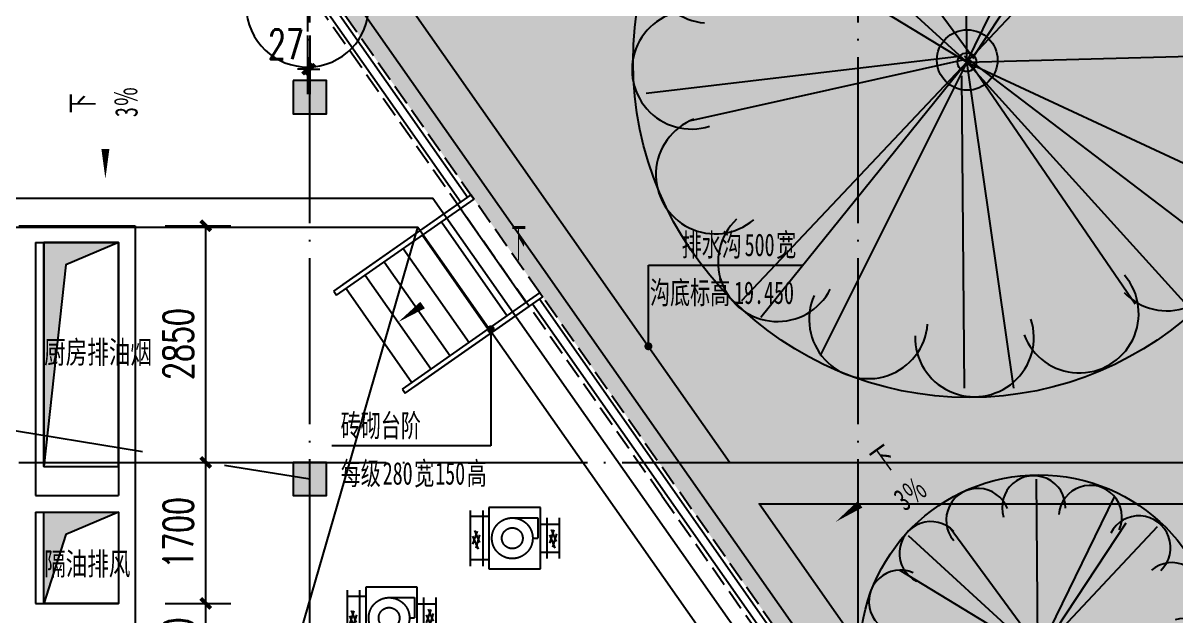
# Model space of a CAD drawing. Header units: millimetres. Extents: x 11476074 to 24729458, y -1239991 to 2813188.
# Drawn here: x 12574547 to 12588419, y 437763 to 444905 of the extents above; entities that cross this region are included whole.
import ezdxf

# ---------------------------------------------------------------- set-up
doc = ezdxf.new("R2010")
doc.units = ezdxf.units.MM
doc.header["$LTSCALE"] = 1000
for name, pattern in [('DASH', [0.35, 0.25, -0.1]), ('DASHED', [19.049999999999997, 12.7, -6.35]), ('DOTE', [2.4200000000000004, 2, -0.2, 0.02, -0.2])]:
    doc.linetypes.add(name, pattern=pattern)
for name, color, linetype in [('0风机', 1, 'Continuous'), ('20220819景观提资', 11, 'Continuous'), ('A-ANNO-DIMS', 3, 'Continuous'), ('A-ANNO-SYMB', 3, 'Continuous'), ('A-ANNO-TEXT', 7, 'Continuous'), ('A-AXIS', 18, 'DOTE'), ('A-COLS', 6, 'Continuous'), ('A-DETL-0001', 1, 'Continuous'), ('A-WALL', 5, 'Continuous'), ('AXIS', 3, 'Continuous'), ('HZHZNEWPLOTLAYER#@$TT', 7, 'Continuous'), ('LA-DQ-deciduous', 62, 'Continuous'), ('LA-DQ-deciduous（图块层）', 62, 'Continuous'), ('LA-DQ-Q', 55, 'Continuous'), ('PUB_HATCH', 8, 'Continuous'), ('PUB_TEXT', 7, 'Continuous'), ('STAIR', 2, 'Continuous'), ('建筑-楼板开洞', 251, 'Continuous'), ('排水沟', 133, 'Continuous')]:
    doc.layers.add(name, color=color, linetype=linetype)
doc.layers.add('ACS_PFG_F2', color=31, linetype='Continuous', lineweight=50)
doc.styles.add('_TCH_DIM', font='SIMPLEX.shx', dxfattribs={"width": 0.6, "bigfont": 'GBCBIG.shx'})
doc.styles.add('_TCH_DIM_T3', font='SIMPLEX', dxfattribs={"width": 0.7058823529411765, "bigfont": 'GBCBIG'})
doc.styles.add('TITXV', font='', dxfattribs={"width": 0.7})
doc.styles.add('宋体', font='', dxfattribs={"width": 0.65})
doc.styles.get('TITXV').set_extended_font_data('SimSun')
doc.styles.get('宋体').set_extended_font_data('SimSun')
doc.dimstyles.new('_TCH_ARCH&&120', dxfattribs={"dimtxt": 357, "dimasz": 120, "dimexe": 300, "dimexo": 360, "dimgap": 151.5, "dimtad": 1, "dimdec": 0, "dimzin": 0, "dimdsep": 46, "dimtxsty": '_TCH_DIM_T3', "dimblk": 'ARCHTICK', "dimcen": 0.09, "dimclrt": 7, "dimazin": 2, "dimtfac": 1, "dimtdec": 0, "dimtix": 1, "dimtmove": 2, "dimatfit": 3, "dimfxl": 0, "dimtolj": 1, "dimtzin": 0, "dimarcsym": 0})
doc.dimstyles.new('_TCH_ARROW&&120', dxfattribs={"dimtxt": 357, "dimasz": 240, "dimexe": 300, "dimexo": 360, "dimgap": 151.5, "dimtad": 1, "dimdec": 0, "dimzin": 0, "dimdsep": 46, "dimtxsty": '_TCH_DIM_T3', "dimcen": 0.09, "dimclrt": 7, "dimazin": 2, "dimtfac": 1, "dimtdec": 0, "dimtix": 1, "dimtmove": 2, "dimatfit": 3, "dimfxl": 0, "dimtolj": 1, "dimtzin": 0, "dimarcsym": 0})

# ---------------------------------------------------------------- blocks, each defined once
blk = doc.blocks.new('A$C63423BDE')
at = {"layer": '0风机', "color": 1}
for p, q in [((124.9997378438711, 1070.00014301762), (614.9997378438711, 1070.00014301762)), ((199.9997378438711, 920.0001430176198), (199.9997378438711, 1070.00014301762)), ((539.9997378438711, 920.0001430176198), (539.9997378438711, 1070.00014301762)), ((739.9997378438711, 845.0001430176198), (-0.0002621561288833618, 845.0001430176198)), ((-0.0002621561288833618, 845.0001430176198), (-0.0002621561288833618, 225.0001430176198)), ((124.9997378438711, 920.0001430176198), (614.9997378438711, 920.0001430176198)), ((199.9997378438711, 845.0001430176198), (199.9997378438711, 920.0001430176198)), ((539.9997378438711, 845.0001430176198), (539.9997378438711, 920.0001430176198)), ((739.9997378438711, 225.0001430176198), (739.9997378438711, 845.0001430176198)), ((-0.0002621561288833618, 225.0001430176198), (739.9997378438711, 225.0001430176198)), ((34.99973784387112, 150.0001430176198), (704.9997378438711, 150.0001430176198)), ((109.9997378438711, 225.0001430176198), (109.9997378438711, 150.0001430176198)), ((109.9997378438711, 150.0001430176198), (109.9997378438711, 0.0001430176198482513)), ((629.9997378438711, 225.0001430176198), (629.9997378438711, 150.0001430176198)), ((629.9997378438711, 150.0001430176198), (629.9997378438711, 0.0001430176198482513)), ((34.99973784387112, 0.0001430176198482513), (704.9997378438711, 0.0001430176198482513))]:
    blk.add_line(p, q, dxfattribs=at)
at = {"layer": '0风机', "color": 8}
for p, q in [((409.1436584815383, 1039.991908650845), (264.6766064837575, 979.4016794972122)), ((269.550550609827, 1007.483007710427), (429.4571244418621, 952.3980302773416)), ((316.5129660367966, 1036.687459211797), (476.4195398613811, 990.4186749868095)), ((488.5432344377041, 1023.4696614407), (330.8450659438968, 957.3676885180175)), ((423.2632879093289, 115.6319553516805), (278.7962359040976, 55.0417261980474)), ((283.6701800376177, 83.12305441126227), (443.5767538622022, 28.03807697817683)), ((330.6325954645872, 112.3275059126318), (490.5391692891717, 66.05872168764472)), ((502.6628638654947, 99.10970814153552), (344.9646953716874, 33.00773523375392))]:
    blk.add_line(p, q, dxfattribs=at)
at = {"layer": '0风机', "color": 8, "linetype": 'DASHED', "ltscale": 0.5}
for p, q in [((124.5556478872895, 812.0952687673271), (369.9997378438711, 812.0952687673271)), ((124.5556478872895, 506.3940939418972), (124.5556478872895, 812.0952687673271)), ((369.9997378438711, 751.8381838910282), (369.9997378438711, 812.0952687673271))]:
    blk.add_line(p, q, dxfattribs=at)
for radius in [245.4440899573266, 125.4440899573266]:
    blk.add_circle((369.9997378438711, 506.3940939418972), radius, dxfattribs=at)
blk = doc.blocks.new('A$C116B2636')
at = {"layer": 'ACS_PFG_F2', "rotation": 270}
for p in [(12815.1159805283, 17822.50413625129, -6170), (11332.5893201232, 16861.91838283325, -12170)]:
    blk.add_blockref('A$C63423BDE', p, dxfattribs=at)
blk = doc.blocks.new('_FZH')
blk.add_lwpolyline([(-0.5, -0.5), (0.5, -0.5), (0.5, 0.5), (-0.5, 0.5)], close=True)
at = {"layer": 'PUB_HATCH'}
blk.add_solid([(-0.5, -0.5), (0.5, -0.5), (-0.5, 0.5), (0.5, 0.5)], dxfattribs=at)
blk = doc.blocks.new('asdgsdfgdf')
at = {"layer": 'A-COLS', "color": 5, "xscale": 400, "yscale": 400, "zscale": 400, "rotation": 270}
blk.add_blockref('_FZH', (-26299.98514414765, 79900.00000022352), dxfattribs=at)
at = {"layer": 'A-COLS', "xscale": 400, "yscale": 400, "zscale": 400, "rotation": 270}
blk.add_blockref('_FZH', (-26299.98514414765, 75300.00000022352), dxfattribs=at)
blk = doc.blocks.new('_ArchTick')
at = {"color": 0, "linetype": 'ByBlock', "const_width": 0.4}
blk.add_lwpolyline([(-0.5, -0.5), (0.5, 0.5)], dxfattribs=at)
blk = doc.blocks.new('*D6941')
at = {"layer": 'A-ANNO-DIMS', "color": 0, "lineweight": -2, "transparency": 16777216}
for p, q in [((22229.5527733136, 16840.00000044308), (22229.5527733136, 16136.7857497384)), ((22256.81071040966, 16840.00000044308), (22256.81071040966, 16136.7857497384)), ((22229.5527733136, 16436.7857497384), (22109.5527733136, 16436.7857497384)), ((22229.5527733136, 16436.7857497384), (22256.81071040966, 16436.7857497384)), ((22256.81071040966, 16436.7857497384), (22376.81071040966, 16436.7857497384))]:
    blk.add_line(p, q, dxfattribs=at)
at = {"layer": 'Defpoints', "color": 0, "transparency": 16777216}
for p in [(22229.5527733136, 17200.00000044308), (22256.81071040966, 17200.00000044308), (22256.81071040966, 16436.7857497384)]:
    blk.add_point(p, dxfattribs=at)
at = {"layer": 'A-ANNO-DIMS', "color": 0, "lineweight": -2, "transparency": 16777216, "xscale": 120, "yscale": 120, "zscale": 120}
blk.add_blockref('_ArchTick', (22229.5527733136, 16436.7857497384), dxfattribs=at)
at = {"layer": 'A-ANNO-DIMS', "color": 0, "lineweight": -2, "transparency": 16777216, "xscale": 120, "yscale": 120, "zscale": 120, "rotation": 180}
blk.add_blockref('_ArchTick', (22256.81071040966, 16436.7857497384), dxfattribs=at)
at = {"layer": 'A-ANNO-DIMS', "color": 7, "transparency": 16777216, "insert": (21969.66705902852, 16736.7857497384), "char_height": 357, "attachment_point": 5, "style": '_TCH_DIM_T3'}
blk.add_mtext('\\A1;27', dxfattribs=at)
blk = doc.blocks.new('*D6943')
at = {"layer": 'A-ANNO-DIMS', "color": 0, "lineweight": -2, "transparency": 16777216}
for p, q in [((22229.55277331231, 18236.78574973839), (22229.55277331488, 17637.69204163767)), ((21634.26563673534, 18048.85682874956), (21978.24488054886, 17558.35550264395))]:
    blk.add_line(p, q, dxfattribs=at)
blk.add_arc((22229.55277331677, 17200.00000044308), 737.6920411945885, 108.7237560135395, 106.3174922308437, dxfattribs=at)
at = {"layer": 'A-ANNO-DIMS', "color": 0, "transparency": 16777216}
for points in [[(22039.62440753108, 17871.92815782861), (22004.95763815961, 17944.02680623026), (21805.99507764039, 17803.97717391502)], [(21986.24264598424, 17938.11858468518), (21999.25620647311, 17859.18413565688), (22229.5527733136, 17937.69204163767)]]:
    blk.add_solid(points, dxfattribs=at)
at = {"layer": 'Defpoints', "color": 0, "transparency": 16777216}
for p in [(22229.55277331076, 18596.78574973839), (21427.56587324518, 18343.60283427484), (22080.20511531109, 17922.41596419946), (22229.55277331677, 17200.00000044308)]:
    blk.add_point(p, dxfattribs=at)
at = {"layer": 'A-ANNO-DIMS', "color": 7, "transparency": 16777216, "insert": (21908.1250678084, 18218.1603635303), "char_height": 357, "attachment_point": 5, "rotation": 17.520624122191595, "style": '_TCH_DIM_T3'}
blk.add_mtext('\\A1;35.04°', dxfattribs=at)
blk = doc.blocks.new('小叶榄仁（原有）')
at = {"layer": 'LA-DQ-Q'}
h = blk.add_hatch(color=256, dxfattribs=at)
edge = h.paths.add_edge_path()
edge.add_arc((-10.94041240284787, 1.935175598264323), 247.6300005471847, 0, 360)
at = {"layer": 'LA-DQ-deciduous'}
for p, q in [((-13.14831677800248, -15.8475344634935, -1.584445386208897e-09), (-35.03949283435213, 2666.864958643346, -1.584445386208897e-09)), ((-13.14831677776965, -15.84753375510627, -1.584445386208897e-09), (1160.40104166116, 2396.663077100777, -1.584445386208897e-09)), ((44.10817210353707, 34.35302830733417, -1.584445386208897e-09), (1341.96316183871, 1999.728234298309, -1.584445386208897e-09)), ((-1355.142298621122, 1918.682550363374, -1.584445386208897e-09), (44.10817210353707, 14.09097943759116, -1.584445386208897e-09)), ((-13.14831677776965, -15.84753375510627, -1.584445386208897e-09), (1820.895509304017, 1942.138366076178, -1.584445386208897e-09)), ((-13.14831677776965, -15.84753375510627, -1.584445386208897e-09), (-1991.770320501171, 1795.914180411492, -1.584445386208897e-09)), ((-13.14831748650613, -15.84753375510627, -1.584445386208897e-09), (-2130.398976361605, 1273.308554119678, -1.584445386208897e-09)), ((-2632.718815616561, -269.571006815866, -1.584445386208897e-09), (-77.56578233441542, 34.35302830731962, -1.584445386208897e-09)), ((-2267.696953719009, -492.4485212949658, -1.584445386208897e-09), (3.549668687166559, 14.09097943747474, -1.584445386208897e-09)), ((-37.00727891805218, 34.35302830733417, -1.584445386208897e-09), (2193.680840071531, -1667.621402173987, -1.584445386208897e-09)), ((-13.14831677776965, -15.84753375510627, -1.584445386208897e-09), (2668.671082520163, 56.74896100023761, -1.584445386208897e-09)), ((-13.14831677776965, -15.84753375510627, -1.584445386208897e-09), (-1854.930697494183, -1966.55591983987, -1.584445386208897e-09)), ((-13.14831677776965, -15.84753375510627, -1.584445386208897e-09), (-1698.090495442731, -2103.524568208959, -1.584445386208897e-09)), ((-13.14831748650613, -15.84753375510627, -1.584445386208897e-09), (-1213.436633325175, -2415.166917541181, -1.584445386208897e-09)), ((-16.72880546981105, -6.170232014716021, -1.584445386208897e-09), (368.5715298762152, -2680.702078474205, -1.584445386208897e-09)), ((-13.14831677776965, -15.84753375510627, -1.584445386208897e-09), (2418.841798178626, -1148.477052300572, -1.584445386208897e-09)), ((-13.14831677800248, -15.8475344634935, -1.584445386208897e-09), (1785.911513370698, -2006.025735055431, -1.584445386208897e-09)), ((3.549668686933728, -6.170232014614157, -1.584445386208897e-09), (1362.241635286955, -1991.807486875434, -1.584445386208897e-09)), ((-57.28730817767064, -127.7400136891374, -1.584445386208897e-09), (-37.00727891804854, -2680.702078474205, -1.584445386208897e-09))]:
    blk.add_line(p, q, dxfattribs=at)
blk.add_circle((-13.14830260839517, -15.84751887700986, -1.584445386208897e-09), 76.45409421031684, dxfattribs=at)
for centre, start, end in [((-74.91735145705024, 2235.526315683048, -1.584445386208897e-09), 358.5696050999313, 197.8385093945923), ((791.3480087986718, 2087.788672021241, -1.584445386208897e-09), 336.0696051001028, 175.3385093937526), ((-931.7789359188137, 2040.512699475745, -1.584445386208897e-09), 21.06960509602557, 220.3385093966247), ((1535.136095939906, 1619.791485601832, -1.584445386208897e-09), 313.5696051044858, 152.8385093975231), ((-1648.787336134814, 1532.436878962573, -1.584445386208897e-09), 43.5696050953705, 242.8385093943065), ((2043.211917161483, 902.7830853857013, -1.584445386208897e-09), 291.0696051047595, 130.3385093970581), ((-2116.784523262639, 788.6487918214407, -1.584445386208897e-09), 66.0696051001222, 265.3385093867491), ((2238.225533368535, 45.92150092427619, -1.584445386208897e-09), 268.5696050995525, 107.8385093965122), ((-2264.522166924311, -77.61656843438686, -1.584445386208897e-09), 88.56960509955246, 287.8385093965122), ((2090.487888998126, -820.3438593314349, -1.584445386208897e-09), 246.0696051001222, 85.33850938674918), ((-2069.508550717255, -934.4781536041846, -1.584445386208897e-09), 111.0696051047596, 310.3385093970581), ((1622.490702579034, -1564.131947181173, -1.584445386208897e-09), 223.5696050953705, 62.83850939430651), ((-1561.432730204189, -1651.486553820316, -1.584445386208897e-09), 133.5696051044858, 332.8385093975231), ((905.4823023630379, -2072.207767694359, -1.584445386208897e-09), 201.0696050960256, 40.33850939662477), ((-817.6446430627184, -2119.483740239739, -1.584445386208897e-09), 156.0696051001027, 355.3385093937526), ((48.62071719300366, -2267.221383901531, -1.584445386208897e-09), 178.5696050999313, 17.83850939860628)]:
    blk.add_arc(centre, 484.8509455513855, start, end, dxfattribs=at)
at = {"layer": 'LA-DQ-Q'}
for centre, radius in [((4.710164089923637, -12.18804854933114, -1.584445386208897e-09), 2745.916329502918), ((-10.94041240284787, 1.935175598264323, -1.584445386208897e-09), 247.6300005471847)]:
    blk.add_circle(centre, radius, dxfattribs=at)
blk = doc.blocks.new('A$C2E1F4B8B')
at = {"layer": '20220819景观提资'}
h = blk.add_hatch(dxfattribs=at)
h.set_pattern_fill('草坪或沼泽', color=68, scale=200)
h.set_pattern_definition([(0, (-25387.84065785818, -126494.3412717869), (800, 800), [120, -24, 32, -24, 120, -480]), (0, (-25427.84065785818, -126470.3412717869), (800, 800), [80, -60, 120, -60, 80, -400]), (0, (-25147.84065785818, -126150.3412717869), (800, 800), [100, -40, 100, -560]), (0, (-25547.84065785818, -125990.3412717869), (800, 800), [40, -80, 40, -640]), (90, (-25467.84065785818, -125990.3412717869), (-799.9999999999999, 800), [72, -728]), (90, (-25227.84065785818, -126470.3412717869), (-799.9999999999999, 800), [80, -720]), (90, (-25027.84065785818, -126150.3412717869), (-799.9999999999999, 800), [80, -720]), (45, (-25123.84065785818, -126478.3412717869), (8.881784197001252e-14, 800.0000000152198), [80, -1051.3708496]), (135, (-25331.84065785818, -126478.3412717869), (-800.0000000152198, 8.881784197001252e-14), [80, -1051.3708496]), (63.43494882, (-25147.84065785818, -126474.3412717869), (4.07989197981351e-08, 800.0000000000751), [79.99999999999966, -1708.854381599994]), (75.96375653, (-25187.84065785818, -126470.3412717869), (2.895186312912301e-08, 799.9999998801562), [80, -3218.4845008]), (75.96375653, (-24987.84065785818, -126150.3412717869), (2.895186312912301e-08, 799.9999998801562), [64, -3234.4845008]), (75.96375653, (-25451.84065785818, -125990.3412717869), (2.895186312912301e-08, 799.9999998801562), [56.00000000000001, -3242.4845008]), (104.03624347, (-25267.84065785818, -126470.3412717869), (-2.895177431128104e-08, 799.9999998801561), [80, -3218.4845008]), (104.03624347, (-25067.84065785818, -126150.3412717869), (-2.895177431128104e-08, 799.9999998801561), [64, -3234.4845008]), (104.03624347, (-25483.84065785818, -125990.3412717869), (-2.895177431128104e-08, 799.9999998801561), [56.00000000000001, -3242.4845008]), (116.5650512, (-25307.84065785818, -126474.3412717869), (-3.200518516877082e-07, 800.0000000000751), [79.99999999999966, -1708.853438159995])])
edge = h.paths.add_edge_path()
edge.add_arc((44235.03302104585, 65460.19666857913), 1750.281827330589, 359.9999999999981, 395.0919296702629)
edge.add_line((45667.16734756716, 66466.41620023368), (38842.05902526341, 76200.00064780674))
edge.add_line((38842.05902526341, 76200.00064780674), (37506.00188682973, 76200.00064780674))
edge.add_line((37506.00188682973, 76200.00064780674), (37234.90337568149, 76200.00064780674))
edge.add_line((37234.90337568149, 76200.00064780674), (37234.90337564051, 77700.00064878678))
edge.add_line((37234.90337564051, 77700.00064878678), (35934.90337568149, 77700.00064864435))
edge.add_line((35934.90337568149, 77700.00064864435), (34734.90337615088, 77700.00064864196))
edge.add_line((34734.90337615088, 77700.00064864196), (34734.90337615088, 85100.00064847118))
edge.add_line((34734.90337615088, 85100.00064847118), (34979.15078326128, 85192.41365964763))
edge.add_line((34979.15078326128, 85192.41365964763), (32340.76100268587, 83499.46398145228))
edge.add_line((32340.76100268587, 83499.46398145228), (32534.90337567963, 83500.0006484706))
edge.add_line((32534.90337567963, 83500.0006484706), (28299.1942888163, 83500.0006484706))
edge.add_line((28299.1942888163, 83500.0006484706), (28299.1942888163, 81108.01779704524))
edge.add_line((28299.1942888163, 81108.01779704524), (28299.1942888163, 78471.41128980304))
edge.add_line((28299.1942888163, 78471.41128980304), (32556.41195427999, 78468.58075166022))
edge.add_line((32556.41195427999, 78468.58075166022), (32556.41195427999, 73287.2103908073))
edge.add_line((32556.41195427999, 73287.2103908073), (35556.41195427999, 73287.2103908073))
edge.add_line((35556.41195427999, 73287.2103908073), (35556.41195427999, 72687.21039080725))
edge.add_line((35556.41195427999, 72687.21039080725), (38201.07197054662, 72687.21039080719))
edge.add_line((38201.07197054662, 72687.21039080719), (38201.07197054662, 73587.21039080719))
edge.add_line((38201.07197054662, 73587.21039080719), (40001.07197054662, 73587.21039080719))
edge.add_line((40001.07197054662, 73587.21039080719), (40001.07197054662, 71787.21039080719))
edge.add_line((40001.07197054662, 71787.21039080719), (38201.07197054662, 71787.21039080719))
edge.add_line((38201.07197054662, 71787.21039080719), (33618.63280291297, 71787.21039080725))
edge.add_line((33618.63280291297, 71787.21039080725), (33618.63280291297, 72687.2103908073))
edge.add_line((33618.63280291297, 72687.2103908073), (32556.41195427999, 72687.2103908073))
edge.add_line((32556.41195427999, 72687.2103908073), (32556.41195427999, 73287.2103908073))
edge.add_line((32556.41195427999, 73287.2103908073), (32556.41195427999, 78468.58075166022))
edge.add_line((32556.41195427999, 78468.58075166022), (28299.1942888163, 78471.41128980304))
edge.add_line((28299.1942888163, 78471.41128980304), (28299.1942888163, 81108.01779704524))
edge.add_line((28299.1942888163, 81108.01779704524), (28299.1942888163, 83500.0006484706))
edge.add_line((28299.1942888163, 83500.0006484706), (32768.9294820521, 84300.00064870104))
edge.add_line((32768.9294820521, 84300.00064870104), (33817.1908488404, 84300.00064870104))
edge.add_line((33817.1908488404, 84300.00064870104), (34979.15078326128, 85192.41365964763))
edge.add_line((34979.15078326128, 85192.41365964763), (36171.93788168393, 86028.88482753438))
edge.add_line((36171.93788168393, 86028.88482753438), (33186.35082904622, 90286.3882864039))
edge.add_line((33186.35082904622, 90286.3882864039), (26614.80795762874, 85677.89035335666))
edge.add_arc((24692.27143556066, 88307.12063614314), 3257.145768707182, 271.3534578363299, 306.1748867744918, ccw=False)
edge.add_line((24769.20553999394, 85050.88358976843), (22434.90337610617, 85050.00064880704))
edge.add_arc((22408.27459586971, 82298.71859098191), 2751.41092053647, 89.44546976635137, 125.0366461313441)
edge.add_line((20828.68891207501, 84551.5326359488), (19610.36785474047, 83697.14726794005))
edge.add_arc((20198.54149036668, 80755.37029179418), 3000.000000504608, 35.03463536420662, 101.30652853263098, ccw=False)
edge.add_line((22654.95699187182, 82477.58482169168), (34282.36221253499, 65893.27553032362))
edge.add_arc((31825.94671132974, 64171.06100086292), 3000.000000007833, -54.965364639041525, 35.034635360664026, ccw=False)
edge.add_line((33548.16124080308, 61714.64549966651), (27598.92720438167, 57543.58515107376))
edge.add_arc((25876.71267491952, 60000.00065226614), 2999.999999998135, 270, 305.03463536082774, ccw=False)
edge.add_line((25876.71267491952, 57000.00065226789), (6534.903375452384, 57000.00065226801))
edge.add_arc((6534.903375452384, 60000.00065226801), 3000, 180, 270, ccw=False)
edge.add_line((3534.903375452384, 60000.00065226801), (3534.903375877067, 67789.64020911691))
edge.add_line((3534.903375877067, 67789.64020911691), (2225.692439511418, 66888.5942003557))
edge.add_arc((4120.704716337845, 64580.63048071286), 2986.263226929347, 129.3885766251655, 178.9922445954067)
edge.add_line((1134.903393598273, 64633.15211089753), (1134.903359249234, 55900.00066800026))
edge.add_line((1134.903359249234, 55900.00066800026), (5084.903371440247, 55900.00065226801))
edge.add_line((5084.903371440247, 55900.00065226801), (31718.62036191672, 55900.00065226801))
edge.add_line((31718.62036191672, 55900.00065226801), (31718.62036191672, 58600.00065226801))
edge.add_line((31718.62036191672, 58600.00065226801), (30245.18492887542, 58600.00065226801))
edge.add_line((30245.18492887542, 58600.00065226801), (30245.18492887542, 59000.00065226801))
edge.add_line((30245.18492887542, 59000.00065226801), (35469.94578374922, 59000.00065226801))
edge.add_line((35469.94578374922, 59000.00065226801), (35469.94578374922, 60499.95192970871))
edge.add_line((35469.94578374922, 60499.95192970871), (33405.96512493119, 60499.95397467166))
edge.add_line((33405.96512493119, 60499.95397467166), (33405.96512493119, 60899.95397467166))
edge.add_line((33405.96512493119, 60899.95397467166), (40285.23510343395, 60899.94715878792))
edge.add_line((40285.23510343395, 60899.94715878792), (40285.23964710534, 60899.94715880201))
edge.add_line((40285.23964710534, 60899.94715880201), (40285.23964710534, 61499.95274876029))
edge.add_line((40285.23964710534, 61499.95274876029), (42085.23964710534, 61499.95274876029))
edge.add_line((42085.23964710534, 61499.95274876029), (42085.23964710534, 60899.89944822114))
edge.add_line((42085.23964710534, 60899.89944822114), (45985.31484837644, 60899.81084136612))
edge.add_line((45985.31484837644, 60899.81084136612), (45985.31484837644, 65460.19666857907))
h.paths.add_polyline_path([(35284.90232702345, 75502.28238839738), (35284.90232702345, 76102.28238839738), (37084.90232702345, 76102.28238839738), (37084.90232702345, 75502.28238839738)], flags=16)
h.paths.add_polyline_path([(34684.90232702531, 76202.28238839738), (34684.90232702531, 77500.00064870104), (36484.90232702531, 77500.00064870104), (36484.90232702531, 76202.28238839738)], flags=16)
h.paths.add_polyline_path([(36184.90232702345, 74802.28238839738), (34384.90232702345, 74802.28238839738), (34384.90232702345, 75402.28238839738), (36184.90232702345, 75402.28238839738)], flags=16)
h.paths.add_polyline_path([(36184.90232702345, 74102.28238839738), (34384.90232702345, 74102.28238839738), (34384.90232702345, 74702.28238839738), (36184.90232702345, 74702.28238839738)], flags=16)
h.paths.add_polyline_path([(35556.41195427999, 73387.26369134634), (33756.41195427999, 73387.26369134634), (33756.41195427999, 73987.26369134634), (35556.41195427999, 73987.26369134634)], flags=16)
h.paths.add_polyline_path([(35556.41195427999, 73287.2103908073), (35556.41195427999, 72687.2103908073), (32556.41195427999, 72687.2103908073), (32556.41195427999, 73287.2103908073)], flags=17)
h.paths.add_polyline_path([(36335.92681469209, 71087.21039080719), (34535.92681469209, 71087.21039080719), (34535.92681469209, 71687.21039080719), (36335.92681469209, 71687.21039080719)], flags=16)
h.paths.add_polyline_path([(36335.92681469209, 70387.21039080719), (34835.92681469209, 70387.21039080719), (34835.92681469209, 70987.21039080719), (36335.92681469209, 70987.21039080719)], flags=16)
h.paths.add_polyline_path([(36635.92681469209, 69687.21039080719), (34835.92681469209, 69687.21039080719), (34835.92681469209, 70287.21039080719), (36635.92681469209, 70287.21039080719)], flags=16)
h.paths.add_polyline_path([(36635.92681469209, 67787.21039080719), (36635.92681469209, 69587.21039080719), (42635.92681469209, 69587.21039080719), (42635.92681469209, 67787.21039080719), (40835.92681469209, 67787.21039080719)], flags=16)
h.paths.add_polyline_path([(36535.92681469209, 67787.21039080719), (35785.209626792, 67787.21039080719), (35785.209626792, 69587.21039080719), (36535.92681469209, 69587.21039080719)], flags=16)
h.paths.add_polyline_path([(35785.209626792, 67087.21039080719), (35785.209626792, 67687.21039080719), (38785.209626792, 67687.21039080719), (38785.209626792, 67087.21039080719)], flags=16)
h.paths.add_polyline_path([(35934.90337600745, 65707.21039086534), (35934.90337610804, 66987.21039080719), (38634.90337610804, 66987.21039080719), (38634.90337600745, 65707.21039086534)], flags=16)
h.paths.add_polyline_path([(37585.209626792, 65093.55553246988), (37585.209626792, 65693.55553246988), (37585.20962670632, 65707.21039068943), (39385.20962670632, 65707.21039068943), (39385.209626792, 65693.60883300897), (39385.209626792, 65093.55553246988)], flags=16)
h.paths.add_polyline_path([(39485.209626792, 64393.55553246988), (39485.209626792, 65693.60883300897), (43444.67927092314, 65693.60883300897), (43444.67927092314, 65693.55553246994), (45244.67927092314, 65693.55553246994), (45244.67927092314, 63893.55553246994), (43444.67927092314, 63893.55553246994), (43444.67927092314, 64393.55553246988)], flags=16)
h.paths.add_polyline_path([(38131.28054163046, 63693.55553246982), (38131.28054163046, 64293.55553246982), (40831.28054163046, 64293.55553246994), (40831.28054163046, 63693.55553246994)], flags=16)
h.paths.add_polyline_path([(36985.209626792, 64393.55553246982), (36985.209626792, 64993.55553246982), (39385.209626792, 64993.55553246988), (39385.209626792, 64393.55553246988)], flags=16)
h.paths.add_polyline_path([(39385.20962670632, 65707.21039068943), (39385.209626792, 65693.60883300897), (37585.209626792, 65693.60883300897), (37585.20962670632, 65707.21039068943)], flags=0)
h.paths.add_polyline_path([(39631.28054163046, 62993.55553246994), (39631.28054163046, 63593.55553246994), (41431.28054163046, 63593.55553246994), (41431.28054163046, 62993.55553246994)], flags=16)
h.paths.add_polyline_path([(40531.28054163046, 62893.55553246994), (42031.28054163046, 62893.55553246994), (42031.28054163046, 62293.55553246994), (40531.28054163046, 62293.55553246994)], flags=16)
h.paths.add_polyline_path([(40531.28054163046, 62193.55553246994), (42331.28054163046, 62193.55553246994), (42331.28054163046, 61593.55553246994), (40531.28054163046, 61593.55553246994)], flags=16)
at = {"layer": 'AXIS'}
blk.add_lwpolyline([(30219.34338584915, 77133.15444928786, 0, 0, 0), (28764.04923509248, 76083.97563772096, 0, 96.00000000000001, 0), (29056.07146912652, 76294.50595579833, 0, 0, 0)], format="xyseb", dxfattribs=at)
at = {"layer": 'LA-DQ-deciduous（图块层）', "color": 0}
for p, xscale, yscale, zscale in [((30361.84239991195, 81643.60856172728, 2.333479266976063e-09), 1.472742, 1.472742, 1.472742), ((31205.46538077667, 74502.82825344236, 1.244522275720567e-09), 0.7854624000000001, 0.7854624000000001, 0.7854624000000001)]:
    blk.add_blockref('小叶榄仁（原有）', p, dxfattribs=dict(at, xscale=xscale, yscale=yscale, zscale=zscale))
at = {"layer": 'PUB_TEXT', "style": '宋体', "width": 0.65}
for s, p in [('下', (29318.71770199547, 76661.940462748)), ('％', (29696.28022063192, 76278.36208427353)), ('3', (29593.76439838874, 76204.45439455185))]:
    blk.add_text(s, height=271.8987341772152, rotation=35.78931699936293, dxfattribs=at).set_placement(p)
blk = doc.blocks.new('sdgsdgh')
at = {"color": 2}
for p, q in [((36216.62672854029, 91974.39035972179), (37938.84127685241, 89517.97483164241)), ((36298.50724587403, 92031.797509812), (38020.72179355845, 89575.38198262814)), ((45956.06103700772, 78082.9169114955), (38799.94854158722, 88289.7670810466)), ((46078.19021257013, 78082.9169114955), (38881.82905829139, 88347.17423203128))]:
    blk.add_line(p, q, dxfattribs=at)
at = {"layer": 'A-DETL-0001', "linetype": 'DASH'}
for p, q in [((36339.44750463776, 92060.50108471344), (40524.76880194433, 86090.92648393073)), ((40361.0077685304, 85976.11218196631), (36175.68647122383, 91945.68678274925)), ((46139.25480034761, 78082.9169114955), (40524.76880194433, 86090.92648392991)), ((40361.0077685304, 85976.11218196631), (45894.99644922465, 78082.9169114955))]:
    blk.add_line(p, q, dxfattribs=at)
blk = doc.blocks.new('*D6951')
at = {"layer": 'A-ANNO-DIMS', "color": 0, "lineweight": -2, "transparency": 16777216}
for p, q in [((12576256.81071001, 437913.2142519818), (12577045.19175446, 437913.2142519818)), ((12576745.19175446, 436713.2142520924), (12576745.19175446, 437913.2142519818)), ((12576256.81071001, 436713.2142520924), (12577045.19175446, 436713.2142520924))]:
    blk.add_line(p, q, dxfattribs=at)
at = {"layer": 'Defpoints', "color": 0, "transparency": 16777216}
for p in [(12575896.81071001, 437913.2142519818), (12576745.19175446, 437913.2142519818), (12575896.81071001, 436713.2142520924)]:
    blk.add_point(p, dxfattribs=at)
at = {"layer": 'A-ANNO-DIMS', "color": 0, "lineweight": -2, "transparency": 16777216, "xscale": 120, "yscale": 120, "zscale": 120}
for p, rotation in [((12576745.19175446, 437913.2142519818), 90), ((12576745.19175446, 436713.2142520924), 270)]:
    blk.add_blockref('_ArchTick', p, dxfattribs=dict(at, rotation=rotation))
at = {"layer": 'A-ANNO-DIMS', "color": 7, "transparency": 16777216, "insert": (12576415.19175446, 437313.2142520391), "char_height": 357, "attachment_point": 5, "rotation": 90, "style": '_TCH_DIM_T3'}
blk.add_mtext('\\A1;1200', dxfattribs=at)
blk = doc.blocks.new('*D6952')
at = {"layer": 'A-ANNO-DIMS', "color": 0, "lineweight": -2, "transparency": 16777216}
for p, q in [((12576256.81071001, 439613.2142507186), (12577045.19175446, 439613.2142507186)), ((12576745.19175446, 437913.2142519818), (12576745.19175446, 439613.2142507186)), ((12576256.81071001, 437913.2142519818), (12577045.19175446, 437913.2142519818))]:
    blk.add_line(p, q, dxfattribs=at)
at = {"layer": 'Defpoints', "color": 0, "transparency": 16777216}
for p in [(12575896.81071001, 439613.2142507186), (12576745.19175446, 439613.2142507186), (12575896.81071001, 437913.2142519818)]:
    blk.add_point(p, dxfattribs=at)
at = {"layer": 'A-ANNO-DIMS', "color": 0, "lineweight": -2, "transparency": 16777216, "xscale": 120, "yscale": 120, "zscale": 120}
for p, rotation in [((12576745.19175446, 439613.2142507186), 90), ((12576745.19175446, 437913.2142519818), 270)]:
    blk.add_blockref('_ArchTick', p, dxfattribs=dict(at, rotation=rotation))
at = {"layer": 'A-ANNO-DIMS', "color": 7, "transparency": 16777216, "insert": (12576415.19175446, 438763.2142513522), "char_height": 357, "attachment_point": 5, "rotation": 90, "style": '_TCH_DIM_T3'}
blk.add_mtext('\\A1;1700', dxfattribs=at)
blk = doc.blocks.new('*D6953')
at = {"layer": 'A-ANNO-DIMS', "color": 0, "lineweight": -2, "transparency": 16777216}
for p, q in [((12576256.81071001, 442463.2142505386), (12577045.19175446, 442463.2142505386)), ((12576745.19175446, 439613.2142507186), (12576745.19175446, 442463.2142505386)), ((12576256.81071001, 439613.2142507186), (12577045.19175446, 439613.2142507186))]:
    blk.add_line(p, q, dxfattribs=at)
at = {"layer": 'Defpoints', "color": 0, "transparency": 16777216}
for p in [(12575896.81071001, 442463.2142505386), (12576745.19175446, 442463.2142505386), (12575896.81071001, 439613.2142507186)]:
    blk.add_point(p, dxfattribs=at)
at = {"layer": 'A-ANNO-DIMS', "color": 0, "lineweight": -2, "transparency": 16777216, "xscale": 120, "yscale": 120, "zscale": 120}
for p, rotation in [((12576745.19175446, 442463.2142505386), 90), ((12576745.19175446, 439613.2142507186), 270)]:
    blk.add_blockref('_ArchTick', p, dxfattribs=dict(at, rotation=rotation))
at = {"layer": 'A-ANNO-DIMS', "color": 7, "transparency": 16777216, "insert": (12576415.19175446, 441038.2142506306), "char_height": 357, "attachment_point": 5, "rotation": 90, "style": '_TCH_DIM_T3'}
blk.add_mtext('\\A1;2850', dxfattribs=at)
blk = doc.blocks.new('qlzw')
at = {"layer": 'A-AXIS'}
for p, q in [((12444566.81185048, 979989.7590900622, -0.001322019020014728), (12444566.81071039, 1082989.759090747)), ((12451166.81185048, 979989.7590900622, -0.001322019020014728), (12451166.81071039, 1082989.759090747)), ((12416866.81071017, 1071489.759090748), (12486866.81071017, 1071489.759090747))]:
    blk.add_line(p, q, dxfattribs=at)
blk = doc.blocks.new('asdfadgg')
at = {"layer": 'A-AXIS'}
blk.add_line((22229.5527733136, 21310.00000056322), (22229.5527733136, 16670.00000056316), dxfattribs=at)
at = {"layer": 'A-ANNO-DIMS'}
dim = blk.add_angular_dim_3p(base=(22080.20511531109, 17922.41596419946), center=(22229.55277331677, 17200.00000044308), p1=(22229.55277331076, 18596.7857497384), p2=(21427.56587324518, 18343.60283427484), dimstyle='_TCH_ARROW&&120', dxfattribs=at)
dim.commit()
dim.dimension.update_dxf_attribs({"geometry": '*D6943', "text_midpoint": (21908.1250678084, 18218.16036353029)})
dim = blk.add_linear_dim(base=(22256.81071040966, 16436.7857497384), p1=(22229.5527733136, 17200.00000044308), p2=(22256.81071040966, 17200.00000044308), angle=0, dimstyle='_TCH_ARCH&&120', dxfattribs=at)
dim.commit()
dim.dimension.update_dxf_attribs({"geometry": '*D6941', "text_midpoint": (21969.66705902852, 16736.7857497384), "dimtype": 161})
blk = doc.blocks.new('00')
at = {"layer": '建筑-楼板开洞'}
h = blk.add_hatch(color=256, dxfattribs=at)
h.dxf.hatch_style = 1
h.paths.add_polyline_path([(12574796.81070977, 439563.2142525036), (12574796.81070994, 442263.2142506929), (12575696.81070949, 442263.2142506929), (12575063.43677407, 441992.7603070214)])
h = blk.add_hatch(color=256, dxfattribs=at)
h.dxf.hatch_style = 1
h.paths.add_polyline_path([(12574796.81070931, 437913.2142524859), (12574796.81070994, 439013.2142520925), (12575696.81070949, 439013.2142520925), (12575063.43677406, 438742.7603084211)])
at = {"color": 2, "linetype": 'DASH', "ltscale": 10}
blk.add_line((12525160.77966146, 448066.9560360225), (12577996.81071041, 439413.2142507188), dxfattribs=at)
at = {"layer": 'A-ANNO-SYMB'}
blk.add_lwpolyline([(12580320.50419128, 442185.8347279917, 0, 0, 0), (12579059.54423403, 441301.7646028253, 0, 96.00000000000001, 0), (12579354.31409417, 441508.4303463708, 0, 0, 0)], format="xyseb", dxfattribs=at)
at = {"layer": 'A-WALL'}
for p, q in [((12574496.81070971, 442463.2142505384), (12575896.8107098, 442463.2142505386)), ((12575896.8107098, 442463.2142505386), (12575896.81070967, 439113.2142522072)), ((12574696.8107095, 442263.2142513529), (12574696.8107095, 439213.2142527977)), ((12574696.8107095, 442263.2142513529), (12575696.81070971, 442263.2142513529)), ((12575696.81070971, 442263.2142513529), (12575696.81070972, 439213.2142527976)), ((12574696.8107095, 439213.2142527977), (12575696.81070972, 439213.2142527976)), ((12575896.81070967, 439113.2142522072), (12575896.81070967, 437813.2142522072)), ((12574696.81070989, 439013.2142519835), (12575696.81070913, 439013.2142519835)), ((12574696.81070989, 439013.2142519835), (12574696.81070989, 437913.2142519818)), ((12575696.81070913, 439013.2142519835), (12575696.81070913, 437913.2142519818)), ((12574696.81070989, 437913.2142519818), (12575696.81070913, 437913.2142519818)), ((12575896.81070967, 437813.2142522072), (12575896.81070967, 436813.2142522072))]:
    blk.add_line(p, q, dxfattribs=at)
at = {"layer": 'AXIS'}
for p, q in [((12582071.62737641, 441012.0633517809), (12582071.62737641, 441990)), ((12582071.62737641, 441990), (12583926.71837608, 441990)), ((12580175.55465536, 441216.4285014374), (12580175.55465527, 439813.2142507186)), ((12580175.55465536, 441216.4285014374), (12580175.55465527, 439813.2142507186)), ((12580175.55465527, 439813.2142507186), (12578260.8003292, 439813.2142507186))]:
    blk.add_line(p, q, dxfattribs=at)
blk.add_lwpolyline([(12575537.52325734, 444823.0909571378, 0, 0, 0), (12575537.52325734, 443029.0292960284, 0, 96.00000000000001, 0), (12575537.52325734, 443389.0292960284, 0, 0, 0)], format="xyseb", dxfattribs=at)
at = {"layer": 'AXIS', "const_width": 48}
for points in [[(12580175.55465536, 441240.4285014374, 1), (12580175.55465536, 441192.4285014374, 1)], [(12580175.55465536, 441240.4285014374, 1), (12580175.55465536, 441192.4285014374, 1)], [(12582071.62737641, 440988.0633517809, 1), (12582071.62737641, 441036.0633517809, 1)]]:
    blk.add_lwpolyline(points, format="xyb", close=True, dxfattribs=at)
at = {"layer": 'STAIR'}
for p, q in [((12578285.09243148, 441674.7584439733), (12579939.07886891, 442834.3828938668)), ((12579939.07886891, 442834.3828938668), (12579973.5231595, 442785.254583844)), ((12578319.53672207, 441625.6301339505), (12579973.5231595, 442785.254583844)), ((12578399.72515487, 441755.128455352), (12579775.31783551, 442719.5685918971)), ((12579809.76212603, 442670.4402817423), (12580601.98081011, 441540.489151563)), ((12579580.49667926, 442509.7002589854), (12580372.71536296, 441379.7491285421)), ((12579351.23123248, 442348.9602362272), (12580143.44991632, 441219.0091058729)), ((12579121.96578624, 442188.2202138441), (12579914.18446953, 441058.2690831063)), ((12578892.70033894, 442027.4801907121), (12579684.91902247, 440897.5290601467)), ((12578663.43489217, 441866.7401679551), (12579455.65357597, 440736.7890375771)), ((12578434.16944539, 441706.0001451969), (12579226.38812871, 440576.0490144829)), ((12578285.09243148, 441674.7584439733), (12578319.53672207, 441625.6301339505)), ((12579111.75540567, 440495.6790034277), (12580765.7418431, 441655.3034533212)), ((12579146.19969626, 440446.5506934049), (12580800.18613369, 441606.1751432985)), ((12580765.7418431, 441655.3034533212), (12580800.18613369, 441606.1751432985)), ((12579260.83241964, 440526.9207047837), (12580636.42510028, 441491.3608413288)), ((12579111.75540567, 440495.6790034277), (12579146.19969626, 440446.5506934049))]:
    blk.add_line(p, q, dxfattribs=at)
at = {"layer": '建筑-楼板开洞'}
for points in [[(12574796.81070977, 442263.2142506929), (12574796.81070977, 439563.2142525036), (12575696.81070977, 439563.2142525036), (12575696.81070977, 442263.2142506929)], [(12574796.81070977, 439563.2142525036), (12574796.81070994, 442263.2142506929), (12575696.81070949, 442263.2142506929), (12575063.43677407, 441992.7603070214)], [(12574796.81070966, 439013.2142538681), (12575696.81070899, 439013.2142538681), (12575696.81070881, 437913.2142524859), (12574796.81070949, 437913.2142524859)], [(12574796.81070931, 437913.2142524859), (12574796.81070994, 439013.2142520925), (12575696.81070949, 439013.2142520925), (12575063.43677406, 438742.7603084211)]]:
    blk.add_lwpolyline(points, close=True, dxfattribs=at)
at = {"layer": '排水沟'}
blk.add_line((12577696.81071041, 436913.2142524271), (12579297.36183888, 442443.2142500337), dxfattribs=at)
for points in [[(12589502.57377313, 430413.2142507186), (12588891.92789528, 430413.2142507186), (12578267.75008303, 445566.6081044319), (12588834.38328956, 452976.7959266664)], [(12589121.4665302, 452567.4266399036), (12578964.15512939, 445444.288760715), (12583052.37279395, 439613.2142507186), (12594053.28061727, 439613.2142507185), (12600505.06550462, 430413.2142507185), (12599894.37020556, 430413.2142507185)], [(12588696.29865073, 431563.2142507183), (12583402.927195, 439113.2142507187), (12593793.22580119, 439113.2142507184), (12599087.89709462, 431563.2142507184)]]:
    blk.add_lwpolyline(points, dxfattribs=at)
for points in [[(12584096.81071041, 430713.2142500338), (12584096.81071041, 436207.3821736558), (12579479.42587262, 442793.2142500337), (12570220.09672054, 442793.2142500337), (12565646.8107103, 439586.0558188874), (12565646.8107103, 430713.2142500338), (12569146.81070984, 430713.2142500338), (12569146.81070984, 431613.2142500303), (12578496.81071145, 431613.2142500303), (12578496.81070941, 430713.2142500338)], [(12583746.81071041, 431063.2142500338), (12583746.81071041, 436096.9112820649), (12579297.36183888, 442443.2142500337), (12570330.58982262, 442443.214250034), (12565996.8107103, 439404.0174476367), (12565996.8107103, 431063.2142500338), (12568796.81070984, 431063.2142500338), (12568796.81070984, 431963.2142500304), (12578896.8107115, 431963.2142500303), (12578896.81070946, 431063.2142500337)]]:
    blk.add_lwpolyline(points, close=True, dxfattribs=at)
for name, p in [('asdfadgg', (12555740.00000001, 427913.2142502617)), ('asdgsdfgdf', (12604296.79585456, 364113.2142498107)), ('sdgsdgh', (12541877.41682196, 353230.2973392232)), ('A$C116B2636', (12567112.26465714, 421247.2098412162))]:
    blk.add_blockref(name, p)
at = {"layer": 'HZHZNEWPLOTLAYER#@$TT'}
blk.add_blockref('A$C2E1F4B8B', (12555561.9073343, 362813.2136020176), dxfattribs=at)
at = {"layer": 'A-ANNO-TEXT'}
for s, height, style, width, p in [('下', 405.1063829787233, '_TCH_DIM', 0.6, (12580423.67364233, 442048.1677382326)), ('厨房排油烟', 271.8987341772152, 'TITXV', 0.7, (12574800.00000001, 440805.4430817394)), ('隔油排风', 271.8987341772152, 'TITXV', 0.7, (12574800, 438255.4430835324))]:
    blk.add_text(s, height=height, dxfattribs=dict(at, style=style, width=width)).set_placement(p)
at = {"layer": 'PUB_TEXT', "style": '宋体', "width": 0.65}
for s, p in [('％', (12575925.01692823, 443898.9082278477)), ('下', (12575393.06756114, 443816.9588607606)), ('3', (12575925.01692823, 443772.5284810122))]:
    blk.add_text(s, height=271.8987341772152, rotation=89.99999999994051, dxfattribs=at).set_placement(p)
for s, p in [('排水沟', (12582470.99685709, 442098)), ('宽', (12583608.41457861, 442098)), ('500', (12583229.2753381, 442098)), ('沟底标高', (12582090.87027481, 441522)), ('19.450', (12583101.9082495, 441522)), ('砖砌台阶', (12578368.8003292, 439921.2142507186)), ('每级', (12578368.8003292, 439345.2142507186)), ('宽', (12579253.45855704, 439345.2142507186)), ('高', (12579885.35729122, 439345.2142507186)), ('280', (12578874.31931654, 439345.2142507186)), ('150', (12579506.21805071, 439345.2142507186))]:
    blk.add_text(s, height=271.8987341772152, dxfattribs=at).set_placement(p)
at = {"layer": 'A-ANNO-DIMS'}
for p1, p2, picture, middle in [((12575896.81071001, 439613.2142507186), (12575896.81071001, 442463.2142505386), '*D6953', (12576415.19175446, 441038.2142506306)), ((12575896.81071001, 437913.2142519818), (12575896.81071001, 439613.2142507186), '*D6952', (12576415.19175446, 438763.2142513522)), ((12575896.81071001, 436713.2142520924), (12575896.81071001, 437913.2142519818), '*D6951', (12576415.19175446, 437313.2142520391))]:
    dim = blk.add_aligned_dim(p1=p1, p2=p2, distance=-848.3810444511473, dimstyle='_TCH_ARCH&&120', dxfattribs=at)
    dim.commit()
    dim.dimension.update_dxf_attribs({"geometry": picture, "text_midpoint": middle})

msp = doc.modelspace()

# ---------------------------------------------------------------- block references
msp.add_blockref('00', (0, 0))
at = {"layer": '排水沟'}
msp.add_blockref('qlzw', (133430.0000000149, -631876.544840029), dxfattribs=at)

doc.saveas('drawing.dxf')
